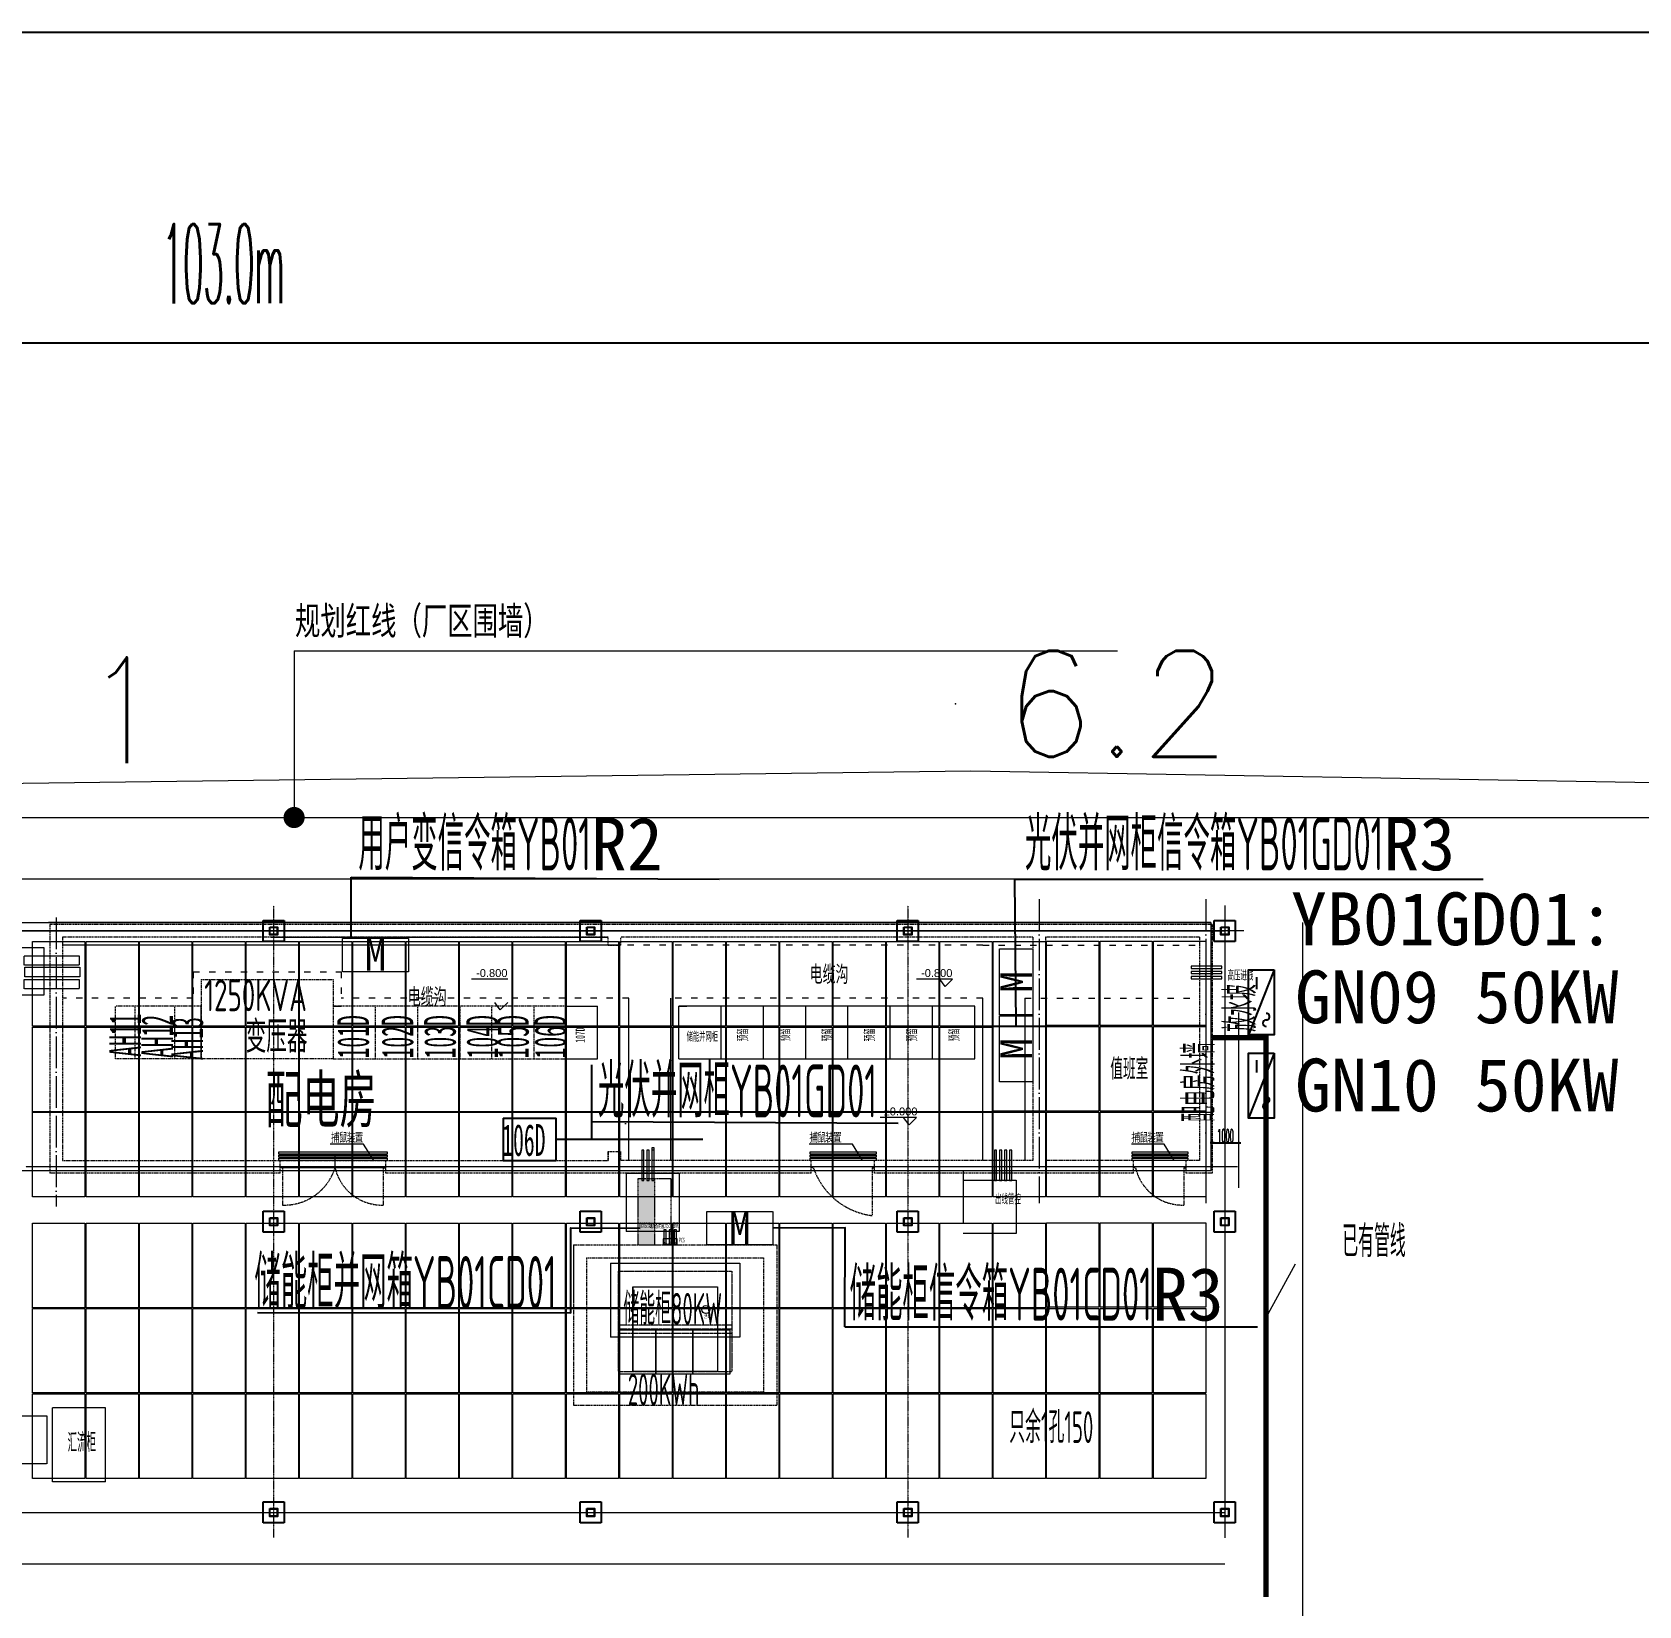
# Model space of a CAD drawing. Header units: millimetres. Extents: x 2511 to 152931, y 805 to 220503.
# Drawn here: x 61454 to 91862, y 190731 to 220503 of the extents above; entities that cross this region are included whole.
import ezdxf
from ezdxf.enums import TextEntityAlignment as Align

# ---------------------------------------------------------------- set-up
doc = ezdxf.new("R2010")
doc.units = ezdxf.units.MM
for name, pattern in [('ACAD_ISO03W100', [30, 12, -18]), ('ACAD_ISO04W100', [30, 24, -3, 0, -3]), ('CENTERX2', [4, 2.5, -0.5, 0.5, -0.5]), ('HIDDEN2', [0.1875, 0.125, -0.0625]), ('X5', [3, 2, -1])]:
    doc.linetypes.add(name, pattern=pattern)
for name, color, linetype in [('A-DOOR', 51, 'Continuous'), ('E_EQPT', 200, 'Continuous'), ('GCD', 1, 'Continuous'), ('KG', 1, 'Continuous'), ('KZ', 2, 'Continuous'), ('LABEL', 7, 'Continuous'), ('PUB_DIM', 3, 'Continuous'), ('PUB_TEXT', 7, 'Continuous'), ('TK', 7, 'Continuous'), ('WALL', 2, 'Continuous'), ('出地面段', 1, 'Continuous'), ('拟建建筑', 1, 'X5'), ('汇流箱逆变器', 7, 'Continuous'), ('组件250', 5, 'Continuous'), ('规划红线', 5, 'Continuous')]:
    doc.layers.add(name, color=color, linetype=linetype)
doc.layers.add('边界线', color=7, linetype='Continuous', lineweight=9)
doc.styles.add('_HZTXT', font='txt.shx', dxfattribs={"width": 0.8, "bigfont": 'hztxt.shx'})
doc.styles.add('Annotative', font='arial.ttf')
doc.styles.add('DIM_FONT', font='SIMPLEX.shx', dxfattribs={"width": 0.3, "bigfont": 'GBCBIG.shx'})
doc.styles.add('HZ', font='romanS.shx', dxfattribs={"width": 0.8, "bigfont": 'hztxt.shx'})
doc.styles.get("Standard").update_dxf_attribs({"font": 'arial.ttf'})
doc.styles.add('系统图文字', font='tssdeng.shx', dxfattribs={"width": 0.5, "bigfont": 'hztxt.shx'})
doc.dimstyles.new('DIMN500', dxfattribs={"dimscale": 5, "dimtxt": 300, "dimasz": 1, "dimexe": 250, "dimexo": 300, "dimgap": 150, "dimtad": 1, "dimdec": 0, "dimdsep": 46, "dimtxsty": 'DIM_FONT', "dimblk": '_dimx', "dimcen": 2.5, "dimclrt": 7, "dimadec": 0, "dimazin": 0, "dimtfac": 1, "dimtdec": 0, "dimtix": 1, "dimtmove": 2, "dimatfit": 3, "dimldrblk": '_dimx', "dimfxl": 0, "dimarcsym": 0})
doc.dimstyles.new('ISO-25', dxfattribs={"dimtxt": 2.5, "dimasz": 2.5, "dimexe": 1.25, "dimexo": 0.625, "dimtad": 1, "dimtxsty": 'Standard', "dimcen": 2.5, "dimadec": 0, "dimazin": 0, "dimtfac": 1, "dimtmove": 0, "dimatfit": 3, "dimfxl": 0, "dimarcsym": 0})

# ---------------------------------------------------------------- blocks, each defined once
blk = doc.blocks.new('_dimx')
blk.add_line((-150, 0), (150, 0))
at = {"const_width": 50}
blk.add_lwpolyline([(-70, -70), (70, 70)], dxfattribs=at)
blk = doc.blocks.new('*D13')
at = {"layer": 'Defpoints', "color": 0, "transparency": 16777216}
for p in [(116594, 214628), (13571, 209640), (116594, 209650)]:
    blk.add_point(p, dxfattribs=at)
at = {"layer": 'PUB_DIM', "color": 0, "lineweight": -2, "transparency": 16777216}
for p, q in [((13571, 211140), (13570, 215868)), ((116594, 211150), (116593, 215878)), ((13576, 214618), (116589, 214628))]:
    blk.add_line(p, q, dxfattribs=at)
at = {"layer": 'PUB_DIM', "color": 0, "lineweight": -2, "transparency": 16777216, "xscale": 5, "yscale": 5, "zscale": 5}
for p, rotation in [((13571, 214618), 180.0055614551142), ((116594, 214628), 0.005561455114237421)]:
    blk.add_blockref('_dimx', p, dxfattribs=dict(at, rotation=rotation))
at = {"layer": 'PUB_DIM', "color": 7, "lineweight": 0, "transparency": 16777216, "insert": (65082, 216123), "char_height": 1500, "attachment_point": 5, "rotation": 0.0056, "style": 'DIM_FONT'}
blk.add_mtext('103.0m', dxfattribs=at)
blk = doc.blocks.new('1232a111')
at = {"layer": 'KZ'}
h = blk.add_hatch(color=5, dxfattribs=at)
h.dxf.hatch_style = 1
h.paths.add_polyline_path([(0, 0), (0, -150), (150, -150), (150, 0)])
h.paths.add_polyline_path([(6, -6), (144, -6), (144, -144), (6, -144)], flags=16)
for points in [[(0, 0), (150, 0), (150, -150), (0, -150)], [(6, -6), (144, -6), (144, -144), (6, -144)]]:
    blk.add_lwpolyline(points, close=True, dxfattribs=at)
blk = doc.blocks.new('A$C189225BF')
at = {"layer": 'A-DOOR', "linetype": 'ByBlock'}
for p, q in [((0, 400), (400, 400)), ((0, 0), (0, 400)), ((400, 400), (400, 0)), ((400, 0), (0, 0))]:
    blk.add_line(p, q, dxfattribs=at)
at = {"layer": 'KZ'}
blk.add_blockref('1232a111', (125, 275), dxfattribs=at)
blk = doc.blocks.new('*D15')
at = {"color": 0, "lineweight": -2, "transparency": 16777216}
for p, q in [((83789, 199484), (83789, 199494)), ((83790, 199489), (84291, 199489)), ((84291, 199484), (84291, 199494))]:
    blk.add_line(p, q, dxfattribs=at)
at = {"layer": 'Defpoints', "color": 0, "transparency": 16777216}
for p in [(84291, 199489), (83789, 199413), (84291, 199418)]:
    blk.add_point(p, dxfattribs=at)
at = {"color": 0, "lineweight": -2, "transparency": 16777216, "xscale": 0.25, "yscale": 0.25, "zscale": 0.25, "rotation": 180}
blk.add_blockref('_dimx', (83789, 199489), dxfattribs=at)
at = {"color": 0, "lineweight": -2, "transparency": 16777216, "xscale": 0.25, "yscale": 0.25, "zscale": 0.25}
blk.add_blockref('_dimx', (84291, 199489), dxfattribs=at)
at = {"color": 7, "lineweight": 0, "transparency": 16777216, "insert": (84040, 199624), "char_height": 250, "attachment_point": 5, "style": 'DIM_FONT'}
blk.add_mtext('1000', dxfattribs=at)
blk = doc.blocks.new('动力箱')
h = blk.add_hatch(color=1)
h.dxf.hatch_style = 1
h.paths.add_polyline_path([(67913, 199582), (67913, 199129), (69694, 199129), (69694, 199582)])
at = {"layer": 'A-DOOR', "color": 1, "linetype": 'CENTERX2', "lineweight": 15}
blk.add_line((67913, 199582), (69694, 199582), dxfattribs=at)
blk.add_lwpolyline([(67913, 199129), (69694, 199129), (69694, 200036), (67913, 200036)], close=True, dxfattribs=at)
blk = doc.blocks.new('huiliuxiang')
at = {"layer": 'E_EQPT'}
for p, q in [((3233230, -6063851), (3234480, -6064347)), ((3233366, -6064190), (3233601, -6064190))]:
    blk.add_line(p, q, dxfattribs=at)
blk.add_lwpolyline([(3233230, -6063851), (3234480, -6063851), (3234480, -6064347), (3233230, -6064347)], close=True, dxfattribs=at)
for centre, radius, start, end in [((3234128, -6064003), 63.2, 359.2131, 180.7869), ((3234255, -6064003), 63.6, 180.7812, 359.2188)]:
    blk.add_arc(centre, radius, start, end, dxfattribs=at)

msp = doc.modelspace()

# ---------------------------------------------------------------- linework, layer by layer
at = {"color": 8, "lineweight": 0}
for q in [(81993.19, 208796.75), (66411.8, 205645.01)]:
    msp.add_line((66411.5, 208797.09), q, dxfattribs=at)
at = {"color": 8, "lineweight": 0, "transparency": 33554470}
for p, q in [((72744.27, 199158.71), (72744.27, 202228.71)), ((79444.27, 199158.71), (79444.27, 202228.71)), ((80244.27, 202228.71), (80244.27, 199158.71)), ((71554.27, 202078.71), (72154.27, 202078.71)), ((76980.81, 199466.15), (76161.37, 199466.15)), ((77165.96, 199168.96), (76980.81, 199466.15)), ((82877.14, 199466.15), (82257.7, 199466.15)), ((83062.3, 199168.96), (82877.14, 199466.15)), ((61840.27, 193079.05), (61840.27, 194479.05)), ((62840.27, 194479.05), (61840.27, 194479.05)), ((61840.27, 193079.05), (61840.27, 194479.05)), ((62840.27, 193079.05), (62840.27, 194479.05)), ((62840.27, 193079.05), (61840.27, 193079.05))]:
    msp.add_line(p, q, dxfattribs=at)
at = {"color": 8, "lineweight": 0, "transparency": 33554610}
for p, q in [((73544.27, 199158.71), (73544.27, 202228.71)), ((67727.84, 199466.15), (67091.4, 199466.15)), ((67913, 199168.96), (67727.84, 199466.15))]:
    msp.add_line(p, q, dxfattribs=at)
for p, q in [((70368.92, 199958.71), (71368.92, 199958.71)), ((70368.92, 199958.71), (70368.92, 199158.71)), ((71368.92, 199158.71), (71368.92, 199958.71)), ((70368.92, 199158.71), (71368.92, 199158.71))]:
    msp.add_line(p, q)
at = {"color": 3}
for p, q in [((72045.63, 199893.62), (77841.88, 199861.8)), ((72008.76, 199558.71), (74150.31, 199558.71)), ((71649.18, 196267.87), (65718.52, 196272.32)), ((76833.14, 196009.44), (84642.64, 196009.44))]:
    msp.add_line(p, q, dxfattribs=at)
at = {"lineweight": 0, "const_width": 200}
msp.add_lwpolyline([(66311.8, 205645.01, 1), (66511.8, 205645.01, 1)], format="xyb", close=True, dxfattribs=at)
at = {"color": 3}
for points in [[(71649.18, 196267.87), (71649.18, 197883.44), (72961.08, 197876.32)], [(76833.14, 196009.44), (76839.11, 197882.97), (75471.83, 197876.32)]]:
    msp.add_lwpolyline(points, dxfattribs=at)
at = {"layer": 'A-DOOR', "color": 5, "linetype": 'ByBlock', "lineweight": 0}
for p, q in [((84025.13, 204478.71), (14025.13, 204478.71)), ((84025.13, 191518.71), (14025.13, 191518.71))]:
    msp.add_line(p, q, dxfattribs=at)
at = {"layer": 'A-DOOR', "color": 8, "linetype": 'CENTERX2', "lineweight": 0, "ltscale": 0.3, "transparency": 33554470}
msp.add_line((66025.13, 203975.88), (66025.13, 192021.54), dxfattribs=at)
at = {"layer": 'A-DOOR', "color": 8, "linetype": 'CENTERX2', "lineweight": 0, "ltscale": 0.3, "transparency": 33554610}
msp.add_line((78025.13, 203975.88), (78025.13, 192021.54), dxfattribs=at)
at = {"layer": 'A-DOOR', "color": 8, "linetype": 'ByBlock', "lineweight": 0, "transparency": 33554470}
for p, q in [((84025.13, 203978.71), (84025.13, 192018.71)), ((72594.27, 203228.71), (62029.27, 203228.71)), ((72673.42, 199857.81), (72693.42, 199857.81)), ((68145.58, 199018.71), (66145.58, 199018.71)), ((80075.05, 198961.59), (79075.05, 198961.59)), ((79075.05, 198961.59), (79075.05, 197955.99)), ((73509.89, 197563.11), (73747.69, 197563.11)), ((73509.89, 197563.11), (73553.31, 197563.11)), ((84805.8, 196188.79), (85366.55, 197198.98))]:
    msp.add_line(p, q, dxfattribs=at)
at = {"layer": 'A-DOOR', "color": 8, "linetype": 'ByBlock', "lineweight": 0}
for p, q in [((14025.13, 203498.71), (84025.13, 203498.71)), ((85494.08, 203661.59), (85494.08, 108161.59)), ((14025.13, 192498.71), (84025.13, 192498.71))]:
    msp.add_line(p, q, dxfattribs=at)
at = {"layer": 'A-DOOR', "color": 8, "linetype": 'CENTERX2', "lineweight": 0, "transparency": 33554470}
for p, q in [((84291.19, 198640.53), (84291.19, 201957.31)), ((84264.57, 199038.71), (61336.78, 199038.71))]:
    msp.add_line(p, q, dxfattribs=at)
at = {"layer": 'A-DOOR', "color": 8, "linetype": 'ByBlock', "lineweight": 0, "transparency": 33554610}
for p, q in [((72697.71, 198918.71), (72697.71, 197813.11)), ((71697.71, 197563.11), (71697.71, 196463.11)), ((71697.71, 197563.11), (71697.71, 197438.11)), ((72397.71, 197213.11), (74847.71, 197213.11)), ((72397.71, 197213.11), (72397.71, 195813.11)), ((74847.71, 197213.11), (74847.71, 195813.11)), ((72822.71, 196763.11), (72822.71, 195168.11)), ((72822.71, 195163.11), (72822.71, 196763.11)), ((72822.71, 196763.11), (74422.71, 196763.11)), ((74422.71, 196763.11), (74422.71, 195168.11)), ((74847.71, 195813.11), (72397.71, 195813.11)), ((72822.71, 195168.11), (74422.71, 195168.11))]:
    msp.add_line(p, q, dxfattribs=at)
at = {"layer": 'A-DOOR', "color": 8, "linetype": 'HIDDEN2', "lineweight": 0, "ltscale": 0.2, "transparency": 33554610}
for p, q in [((72547.71, 197063.11), (74697.71, 197063.11)), ((72547.71, 197063.11), (72547.71, 195963.11)), ((74697.71, 197063.11), (74697.71, 195963.11)), ((74697.71, 196043.11), (72547.71, 196043.11)), ((74697.71, 195963.11), (72547.71, 195963.11)), ((72547.71, 195963.11), (72547.71, 195163.11)), ((74697.71, 195883.11), (72547.71, 195883.11)), ((74697.71, 195963.11), (74697.71, 195163.11)), ((72547.71, 195163.11), (73147.71, 195163.11)), ((73147.71, 195163.11), (74697.71, 195163.11))]:
    msp.add_line(p, q, dxfattribs=at)
at = {"layer": 'A-DOOR', "color": 0, "linetype": 'CENTERX2'}
msp.add_lwpolyline([(2511.4, 220503.5), (152931.12, 220503.5), (152931.12, 805.39), (2511.4, 805.39)], close=True, dxfattribs=at)
at = {"layer": 'A-DOOR', "color": 8, "linetype": 'ByBlock', "lineweight": 0, "transparency": 33554470}
for points in [[(60763.43, 203661.59), (83763.43, 203661.59), (83763.43, 198961.59), (60763.43, 198961.59)], [(73399.38, 197576.06), (73663.31, 197576.06), (73663.31, 197674.66), (73399.38, 197674.66)]]:
    msp.add_lwpolyline(points, close=True, dxfattribs=at)
at = {"layer": 'A-DOOR', "color": 8, "linetype": 'CENTERX2', "lineweight": 0, "transparency": 33554470}
for points in [[(59896.02, 203189.09), (61676.73, 203189.09), (61676.73, 202282.56), (59896.02, 202282.56)], [(61304.57, 203029.91), (62341.31, 203029.91), (62341.31, 202850.31), (61304.57, 202850.31)], [(61304.57, 202581.71), (62341.31, 202581.71), (62341.31, 202402.11), (61304.57, 202402.11)], [(61317.69, 202812.39), (62354.44, 202812.39), (62354.44, 202632.8), (61317.69, 202632.8)], [(59952.02, 194323.87), (61732.74, 194323.87), (61732.74, 193417.33), (59952.02, 193417.33)]]:
    msp.add_lwpolyline(points, close=True, dxfattribs=at)
at = {"layer": 'A-DOOR', "color": 1, "linetype": 'CENTERX2', "lineweight": 15}
for points in [[(67328.14, 203363.28), (68574.64, 203363.28), (68574.64, 202728.71), (67328.14, 202728.71)], [(79759.7, 201911.93), (79759.7, 203158.43), (80394.27, 203158.43), (80394.27, 201911.93)], [(79759.7, 200645.46), (79759.7, 201891.96), (80394.27, 201891.96), (80394.27, 200645.46)], [(74225.34, 198193.61), (75471.83, 198193.61), (75471.83, 197559.03), (74225.34, 197559.03)], [(72559.8, 195949.79), (73260.19, 195949.79), (73260.19, 195113.02), (72559.8, 195113.02)], [(73260.19, 195949.79), (73960.58, 195949.79), (73960.58, 195113.02), (73260.19, 195113.02)], [(73960.58, 195949.79), (74660.97, 195949.79), (74660.97, 195113.02), (73960.58, 195113.02)]]:
    msp.add_lwpolyline(points, close=True, dxfattribs=at)
at = {"layer": 'A-DOOR', "color": 8, "linetype": 'ByBlock', "lineweight": 0, "transparency": 33554470, "const_width": 100}
msp.add_lwpolyline([(83783.41, 201477.8), (84805.8, 201477.8), (84805.8, 190899.78)], dxfattribs=at)
at = {"layer": 'A-DOOR', "color": 8, "linetype": 'ByBlock', "lineweight": 0, "transparency": 33554610}
msp.add_lwpolyline([(72697.71, 198918.71), (73697.71, 198918.71), (73697.71, 197813.11), (72697.71, 197813.11)], dxfattribs=at)
at = {"layer": 'A-DOOR', "color": 8, "linetype": 'ByBlock', "lineweight": 0, "transparency": 33554470}
msp.add_lwpolyline([(79075.05, 198781.58), (80075.05, 198781.58), (80075.05, 197775.98), (79075.05, 197775.98)], dxfattribs=at)
msp.add_circle((74205.54, 196336.08), 76.88, dxfattribs=at)
at = {"layer": 'GCD', "color": 8, "linetype": 'Continuous', "lineweight": 0}
msp.add_point((78932.27, 207796.07, 6200), dxfattribs=at)
at = {"layer": 'KG', "color": 8, "linetype": 'ByBlock', "lineweight": 0, "transparency": 33554610}
for q in [(64654.27, 202078.71), (64654.27, 202078.71), (64654.27, 201978.71)]:
    msp.add_line((64654.27, 201078.71), q, dxfattribs=at)
at = {"layer": 'LABEL', "color": 8, "linetype": 'Continuous', "lineweight": 0}
for p, q in [((79222.08, 206521.88), (20633.08, 205754.88)), ((102487.69, 206125.16), (79222.08, 206521.88))]:
    msp.add_line(p, q, dxfattribs=at)
at = {"layer": 'TK', "color": 8, "linetype": 'ACAD_ISO04W100', "lineweight": 0, "ltscale": 25, "transparency": 33554470}
for p, q in [((80514.27, 204102.69), (80514.27, 198347.34)), ((83669.27, 204102.69), (83669.27, 198347.34)), ((61909.27, 203754.71), (61909.27, 198283.32))]:
    msp.add_line(p, q, dxfattribs=at)
at = {"layer": 'TK', "color": 8, "lineweight": 0, "ltscale": 10, "transparency": 33554470}
for p, q in [((84384.62, 203498.71), (61197.52, 203498.71)), ((83763.43, 203661.59), (61763.43, 203661.59)), ((65977.7, 203378.71), (72354.27, 203378.71)), ((67182.65, 199258.71), (67182.65, 199018.71))]:
    msp.add_line(p, q, dxfattribs=at)
at = {"layer": 'TK', "color": 8, "linetype": 'ACAD_ISO03W100', "lineweight": 0, "ltscale": 10, "transparency": 33554470}
for p, q in [((79444.27, 203228.71), (72594.27, 203228.71)), ((79444.27, 203228.71), (83549.27, 203228.71)), ((64504.27, 202728.71), (67304.27, 202728.71)), ((64504.27, 202728.71), (64504.27, 202228.71)), ((67304.27, 202728.71), (67304.27, 202228.71)), ((64504.27, 202228.71), (62029.27, 202228.71)), ((72744.27, 202228.71), (67304.27, 202228.71)), ((79444.27, 202228.71), (73544.27, 202228.71)), ((80244.27, 202228.71), (83549.27, 202228.71))]:
    msp.add_line(p, q, dxfattribs=at)
at = {"layer": 'TK', "color": 8, "lineweight": 0, "ltscale": 10, "transparency": 33554470}
for points in [[(83967.51, 202830.18), (83391.06, 202830.18), (83391.06, 202786.76), (83967.51, 202786.76)], [(83967.51, 202734.65), (83391.06, 202734.65), (83391.06, 202691.23), (83967.51, 202691.23)], [(83967.51, 202639.13), (83391.06, 202639.13), (83391.06, 202595.7), (83967.51, 202595.7)], [(73033.4, 198778.4), (73033.4, 199354.85), (72989.98, 199354.85), (72989.98, 198778.4)], [(73131.83, 198778.4), (73131.83, 199354.85), (73088.41, 199354.85), (73088.41, 198778.4)], [(73226.18, 198816.48), (73226.18, 199392.93), (73182.76, 199392.93), (73182.76, 198816.48)], [(73227.36, 198778.4), (73227.36, 199354.85), (73183.94, 199354.85), (73183.94, 198778.4)], [(79708.26, 198778.4), (79708.26, 199354.85), (79664.84, 199354.85), (79664.84, 198778.4)], [(79806.68, 198778.4), (79806.68, 199354.85), (79763.26, 199354.85), (79763.26, 198778.4)], [(79902.21, 198778.4), (79902.21, 199354.85), (79858.79, 199354.85), (79858.79, 198778.4)], [(79997.74, 198778.4), (79997.74, 199354.85), (79954.32, 199354.85), (79954.32, 198778.4)]]:
    msp.add_lwpolyline(points, close=True, dxfattribs=at)
for points in [[(73453.31, 197584.59), (73453.31, 197844.07), (73409.89, 197844.07), (73409.89, 197584.82)], [(73551.74, 197576.06), (73551.74, 197844.07), (73508.31, 197844.07), (73508.31, 197576.06)], [(73647.69, 197585.05), (73647.69, 197844.07), (73604.26, 197844.07), (73604.26, 197584.82)]]:
    msp.add_lwpolyline(points, dxfattribs=at)
for centre in [(73431.6, 197584.82), (73530.03, 197584.82), (73625.98, 197584.82)]:
    msp.add_circle(centre, 21.71, dxfattribs=at)
at = {"layer": 'WALL', "color": 8, "lineweight": 0, "transparency": 33554470}
for p, q in [((66190.58, 199018.71), (66145.58, 199018.71)), ((68100.58, 199018.71), (68145.58, 199018.71)), ((76226.55, 199018.71), (76198.55, 199018.71)), ((77353.55, 199018.71), (77398.55, 199018.71)), ((82322.89, 199018.71), (82294.89, 199018.71)), ((83249.89, 199018.71), (83294.89, 199018.71))]:
    msp.add_line(p, q, dxfattribs=at)
at = {"layer": '出地面段', "color": 8, "linetype": 'ByBlock', "lineweight": 0, "ltscale": 10, "transparency": 33554470}
for p, q in [((67154.27, 202078.71), (67304.27, 202078.71)), ((72154.27, 201078.71), (72154.27, 202078.71)), ((73694.27, 202078.71), (73844.27, 202078.71)), ((71554.27, 201078.71), (72154.27, 201078.71))]:
    msp.add_line(p, q, dxfattribs=at)
at = {"layer": '出地面段', "color": 8, "linetype": 'ByBlock', "lineweight": 0, "transparency": 33554610}
for p, q in [((74494.27, 202078.71), (73694.27, 202078.71)), ((73694.27, 201078.71), (73694.27, 202078.71)), ((74494.27, 201078.71), (74494.27, 202078.71)), ((75294.27, 202078.71), (74494.27, 202078.71)), ((75294.27, 201078.71), (75294.27, 202078.71)), ((76094.27, 202078.71), (75294.27, 202078.71)), ((76094.27, 201078.71), (76094.27, 202078.71)), ((76894.27, 202078.71), (76094.27, 202078.71)), ((76894.27, 201078.71), (76894.27, 202078.71)), ((76894.27, 201078.71), (76894.27, 202078.71)), ((77694.27, 202078.71), (76894.27, 202078.71)), ((77694.27, 201078.71), (77694.27, 202078.71)), ((77694.27, 201078.71), (77694.27, 202078.71)), ((77694.27, 201078.71), (77694.27, 202078.71)), ((78494.27, 202078.71), (77694.27, 202078.71)), ((78494.27, 201078.71), (78494.27, 202078.71)), ((79294.27, 202078.71), (78494.27, 202078.71)), ((79294.27, 201078.71), (79294.27, 202078.71)), ((73694.27, 201078.71), (74494.27, 201078.71)), ((74494.27, 201078.71), (75294.27, 201078.71)), ((75294.27, 201078.71), (76094.27, 201078.71)), ((76094.27, 201078.71), (76894.27, 201078.71)), ((76894.27, 201078.71), (77694.27, 201078.71)), ((77694.27, 201078.71), (78494.27, 201078.71)), ((78494.27, 201078.71), (79294.27, 201078.71))]:
    msp.add_line(p, q, dxfattribs=at)
at = {"layer": '拟建建筑', "color": 7, "lineweight": 0, "ltscale": 10, "transparency": 33554684}
for p, q in [((83789.27, 203618.71), (61789.27, 203618.71)), ((61789.27, 203618.71), (61789.27, 198918.71)), ((83789.27, 203618.71), (83789.27, 198918.71)), ((72354.27, 203378.71), (62029.27, 203378.71)), ((62029.27, 203378.71), (62029.27, 199158.71)), ((72354.27, 203228.71), (72354.27, 203378.71)), ((72354.27, 203228.71), (72594.27, 203228.71)), ((72594.27, 203228.71), (72594.27, 203378.71)), ((80394.27, 203378.71), (72594.27, 203378.71)), ((80394.27, 203378.71), (80394.27, 199158.71)), ((80634.27, 203378.71), (80634.27, 199158.71)), ((83549.27, 203378.71), (80634.27, 203378.71)), ((83549.27, 203378.71), (83549.27, 199158.71)), ((64654.27, 202578.71), (67154.27, 202578.71)), ((64654.27, 202578.71), (64654.27, 201078.71)), ((67154.27, 202578.71), (67154.27, 201078.71)), ((63029.27, 201078.71), (63029.27, 202078.71)), ((64654.27, 202078.71), (63029.27, 202078.71)), ((63404.27, 201078.71), (63404.27, 202078.71)), ((64154.27, 201078.71), (64154.27, 202078.71)), ((67954.27, 202078.71), (67154.27, 202078.71)), ((67954.27, 201078.71), (67954.27, 202078.71)), ((68754.27, 202078.71), (67954.27, 202078.71)), ((68754.27, 201078.71), (68754.27, 202078.71)), ((69554.27, 202078.71), (68754.27, 202078.71)), ((69554.27, 201078.71), (69554.27, 202078.71)), ((70154.27, 202078.71), (69554.27, 202078.71)), ((70154.27, 201078.71), (70154.27, 202078.71)), ((71554.27, 202078.71), (70154.27, 202078.71)), ((70954.27, 201078.71), (70954.27, 202078.71)), ((70954.27, 201078.71), (70954.27, 202078.71)), ((71554.27, 201078.71), (71554.27, 202078.71)), ((67154.27, 201078.71), (63029.27, 201078.71)), ((67154.27, 201078.71), (67954.27, 201078.71)), ((67954.27, 201078.71), (68754.27, 201078.71)), ((68754.27, 201078.71), (69554.27, 201078.71)), ((69554.27, 201078.71), (70154.27, 201078.71)), ((70154.27, 201078.71), (70954.27, 201078.71)), ((70954.27, 201078.71), (71554.27, 201078.71)), ((72354.27, 199328.24), (72354.27, 199158.71)), ((72354.27, 199158.71), (72354.27, 199328.24)), ((72354.27, 199328.24), (72594.27, 199328.24)), ((72594.27, 199158.71), (72594.27, 199328.24)), ((66145.58, 198918.71), (61789.27, 198918.71)), ((62029.27, 199158.71), (72354.27, 199158.71)), ((66145.58, 198918.71), (66145.58, 199158.71)), ((66190.58, 199018.71), (66190.58, 198313.71)), ((68100.58, 199018.71), (68100.58, 198313.71)), ((68145.58, 198918.71), (68145.58, 199158.71)), ((76198.55, 198918.71), (68145.58, 198918.71)), ((80394.27, 199158.71), (72594.27, 199158.71)), ((76198.55, 198918.71), (76198.55, 199158.71)), ((77353.55, 199018.71), (77353.55, 198113.71)), ((77398.55, 198918.71), (77398.55, 199158.71)), ((82294.89, 198918.71), (77398.55, 198918.71)), ((83549.27, 199158.71), (80634.27, 199158.71)), ((82294.89, 198918.71), (82294.89, 199158.71)), ((83249.89, 199018.71), (83249.89, 198313.71)), ((83294.89, 198918.71), (83294.89, 199158.71)), ((83789.27, 198918.71), (83294.89, 198918.71)), ((71697.71, 197563.11), (71697.71, 194528.11)), ((71697.71, 197563.11), (75547.71, 197563.11)), ((75547.71, 197563.11), (75547.71, 194528.11)), ((71947.71, 197313.11), (71947.71, 194778.11)), ((71947.71, 197313.11), (75297.71, 197313.11)), ((75297.71, 197313.11), (75297.71, 194778.11)), ((71947.71, 194778.11), (75297.71, 194778.11)), ((71697.71, 194528.11), (75547.71, 194528.11))]:
    msp.add_line(p, q, dxfattribs=at)
at = {"layer": '拟建建筑', "color": 8, "lineweight": 0, "ltscale": 10, "transparency": 33554470}
for p, q in [((83763.43, 203661.59), (83763.43, 198961.59)), ((83789.27, 203618.71), (83789.27, 198918.71))]:
    msp.add_line(p, q, dxfattribs=at)
at = {"layer": '拟建建筑', "color": 7, "lineweight": 0, "ltscale": 10, "transparency": 33554684}
for centre, radius, start, end in [((66227.5, 199318.28), 1005.25, 267.894909, 342.662086), ((68073.21, 199222.58), 909.28, 192.956429, 271.72474), ((77517.78, 199453.3), 1349.62, 198.784437, 263.010412), ((83222.52, 199222.58), 909.28, 192.956429, 271.72474)]:
    msp.add_arc(centre, radius, start, end, dxfattribs=at)
at = {"layer": '组件250', "color": 4, "lineweight": 0, "transparency": 33554470}
for points in [[(61464.07, 203298.75), (62454.07, 203298.75), (62454.07, 201698.75), (61464.07, 201698.75)], [(62474.07, 203298.75), (63464.07, 203298.75), (63464.07, 201698.75), (62474.07, 201698.75)], [(63484.07, 203298.75), (64474.07, 203298.75), (64474.07, 201698.75), (63484.07, 201698.75)], [(64494.07, 203298.75), (65484.07, 203298.75), (65484.07, 201698.75), (64494.07, 201698.75)], [(65504.07, 203298.75), (66494.07, 203298.75), (66494.07, 201698.75), (65504.07, 201698.75)], [(66514.07, 203298.75), (67504.07, 203298.75), (67504.07, 201698.75), (66514.07, 201698.75)], [(67524.07, 203298.76), (68514.07, 203298.76), (68514.07, 201698.76), (67524.07, 201698.76)], [(68534.07, 203298.76), (69524.07, 203298.76), (69524.07, 201698.76), (68534.07, 201698.76)], [(69544.07, 203298.76), (70534.07, 203298.76), (70534.07, 201698.76), (69544.07, 201698.76)], [(70554.07, 203298.76), (71544.07, 203298.76), (71544.07, 201698.76), (70554.07, 201698.76)], [(71564.07, 203298.76), (72554.07, 203298.76), (72554.07, 201698.76), (71564.07, 201698.76)], [(72574.07, 203298.76), (73564.07, 203298.76), (73564.07, 201698.76), (72574.07, 201698.76)], [(73584.07, 203298.76), (74574.07, 203298.76), (74574.07, 201698.76), (73584.07, 201698.76)], [(74594.07, 203298.76), (75584.07, 203298.76), (75584.07, 201698.76), (74594.07, 201698.76)], [(75604.07, 203298.76), (76594.07, 203298.76), (76594.07, 201698.76), (75604.07, 201698.76)], [(76614.07, 203298.76), (77604.07, 203298.76), (77604.07, 201698.76), (76614.07, 201698.76)], [(77624.07, 203298.76), (78614.07, 203298.76), (78614.07, 201698.76), (77624.07, 201698.76)], [(78634.07, 203298.77), (79624.07, 203298.77), (79624.07, 201698.77), (78634.07, 201698.77)], [(79644.07, 203298.77), (80634.07, 203298.77), (80634.07, 201698.77), (79644.07, 201698.77)], [(80654.07, 203308.77), (81644.07, 203308.77), (81644.07, 201708.77), (80654.07, 201708.77)], [(81664.07, 203308.77), (82654.07, 203308.77), (82654.07, 201708.77), (81664.07, 201708.77)], [(82674.07, 203308.77), (83664.07, 203308.77), (83664.07, 201708.77), (82674.07, 201708.77)], [(61464.07, 201678.75), (62454.07, 201678.75), (62454.07, 200078.75), (61464.07, 200078.75)], [(62474.07, 201678.75), (63464.07, 201678.75), (63464.07, 200078.75), (62474.07, 200078.75)], [(63484.07, 201678.75), (64474.07, 201678.75), (64474.07, 200078.75), (63484.07, 200078.75)], [(64494.07, 201678.75), (65484.07, 201678.75), (65484.07, 200078.75), (64494.07, 200078.75)], [(65504.07, 201678.75), (66494.07, 201678.75), (66494.07, 200078.75), (65504.07, 200078.75)], [(66514.07, 201678.75), (67504.07, 201678.75), (67504.07, 200078.75), (66514.07, 200078.75)], [(67524.07, 201678.76), (68514.07, 201678.76), (68514.07, 200078.76), (67524.07, 200078.76)], [(68534.07, 201678.76), (69524.07, 201678.76), (69524.07, 200078.76), (68534.07, 200078.76)], [(69544.07, 201678.76), (70534.07, 201678.76), (70534.07, 200078.76), (69544.07, 200078.76)], [(70554.07, 201678.76), (71544.07, 201678.76), (71544.07, 200078.76), (70554.07, 200078.76)], [(71564.07, 201678.76), (72554.07, 201678.76), (72554.07, 200078.76), (71564.07, 200078.76)], [(72574.07, 201678.76), (73564.07, 201678.76), (73564.07, 200078.76), (72574.07, 200078.76)], [(73584.07, 201678.76), (74574.07, 201678.76), (74574.07, 200078.76), (73584.07, 200078.76)], [(74594.07, 201678.76), (75584.07, 201678.76), (75584.07, 200078.76), (74594.07, 200078.76)], [(75604.07, 201678.76), (76594.07, 201678.76), (76594.07, 200078.76), (75604.07, 200078.76)], [(76614.07, 201678.76), (77604.07, 201678.76), (77604.07, 200078.76), (76614.07, 200078.76)], [(77624.07, 201678.76), (78614.07, 201678.76), (78614.07, 200078.76), (77624.07, 200078.76)], [(78634.07, 201678.77), (79624.07, 201678.77), (79624.07, 200078.77), (78634.07, 200078.77)], [(79644.07, 201688.77), (80634.07, 201688.77), (80634.07, 200088.77), (79644.07, 200088.77)], [(80654.07, 201688.77), (81644.07, 201688.77), (81644.07, 200088.77), (80654.07, 200088.77)], [(81664.07, 201688.77), (82654.07, 201688.77), (82654.07, 200088.77), (81664.07, 200088.77)], [(82674.07, 201688.77), (83664.07, 201688.77), (83664.07, 200088.77), (82674.07, 200088.77)], [(61464.07, 200068.75), (62454.07, 200068.75), (62454.07, 198468.75), (61464.07, 198468.75)], [(62474.07, 200068.75), (63464.07, 200068.75), (63464.07, 198468.75), (62474.07, 198468.75)], [(63484.07, 200068.75), (64474.07, 200068.75), (64474.07, 198468.75), (63484.07, 198468.75)], [(64494.07, 200068.75), (65484.07, 200068.75), (65484.07, 198468.75), (64494.07, 198468.75)], [(65504.07, 200068.75), (66494.07, 200068.75), (66494.07, 198468.75), (65504.07, 198468.75)], [(66514.07, 200068.75), (67504.07, 200068.75), (67504.07, 198468.75), (66514.07, 198468.75)], [(67524.07, 200068.75), (68514.07, 200068.75), (68514.07, 198468.75), (67524.07, 198468.75)], [(68534.07, 200068.76), (69524.07, 200068.76), (69524.07, 198468.76), (68534.07, 198468.76)], [(69544.07, 200068.76), (70534.07, 200068.76), (70534.07, 198468.76), (69544.07, 198468.76)], [(70554.07, 200068.76), (71544.07, 200068.76), (71544.07, 198468.76), (70554.07, 198468.76)], [(71564.07, 200068.76), (72554.07, 200068.76), (72554.07, 198468.76), (71564.07, 198468.76)], [(72574.07, 200068.76), (73564.07, 200068.76), (73564.07, 198468.76), (72574.07, 198468.76)], [(73584.07, 200068.76), (74574.07, 200068.76), (74574.07, 198468.76), (73584.07, 198468.76)], [(74594.07, 200068.76), (75584.07, 200068.76), (75584.07, 198468.76), (74594.07, 198468.76)], [(75604.07, 200068.76), (76594.07, 200068.76), (76594.07, 198468.76), (75604.07, 198468.76)], [(76614.07, 200068.76), (77604.07, 200068.76), (77604.07, 198468.76), (76614.07, 198468.76)], [(77624.07, 200068.76), (78614.07, 200068.76), (78614.07, 198468.76), (77624.07, 198468.76)], [(78634.07, 200068.76), (79624.07, 200068.76), (79624.07, 198468.76), (78634.07, 198468.76)], [(79644.07, 200068.77), (80634.07, 200068.77), (80634.07, 198468.77), (79644.07, 198468.77)], [(80654.07, 200068.77), (81644.07, 200068.77), (81644.07, 198468.77), (80654.07, 198468.77)], [(81664.07, 200068.77), (82654.07, 200068.77), (82654.07, 198468.77), (81664.07, 198468.77)], [(82674.07, 200068.77), (83664.07, 200068.77), (83664.07, 198468.77), (82674.07, 198468.77)], [(61464.07, 197968.75), (62454.07, 197968.75), (62454.07, 196368.75), (61464.07, 196368.75)], [(62474.07, 197968.75), (63464.07, 197968.75), (63464.07, 196368.75), (62474.07, 196368.75)], [(63484.07, 197968.75), (64474.07, 197968.75), (64474.07, 196368.75), (63484.07, 196368.75)], [(64494.07, 197968.75), (65484.07, 197968.75), (65484.07, 196368.75), (64494.07, 196368.75)], [(65504.07, 197968.75), (66494.07, 197968.75), (66494.07, 196368.75), (65504.07, 196368.75)], [(66514.07, 197968.75), (67504.07, 197968.75), (67504.07, 196368.75), (66514.07, 196368.75)], [(67524.07, 197968.76), (68514.07, 197968.76), (68514.07, 196368.76), (67524.07, 196368.76)], [(68534.07, 197968.76), (69524.07, 197968.76), (69524.07, 196368.76), (68534.07, 196368.76)], [(69544.07, 197968.76), (70534.07, 197968.76), (70534.07, 196368.76), (69544.07, 196368.76)], [(70554.07, 197968.76), (71544.07, 197968.76), (71544.07, 196368.76), (70554.07, 196368.76)], [(71564.07, 197968.76), (72554.07, 197968.76), (72554.07, 196368.76), (71564.07, 196368.76)], [(72574.07, 197968.76), (73564.07, 197968.76), (73564.07, 196368.76), (72574.07, 196368.76)], [(73584.07, 197968.76), (74574.07, 197968.76), (74574.07, 196368.76), (73584.07, 196368.76)], [(74594.07, 197968.76), (75584.07, 197968.76), (75584.07, 196368.76), (74594.07, 196368.76)], [(75604.07, 197968.76), (76594.07, 197968.76), (76594.07, 196368.76), (75604.07, 196368.76)], [(76614.07, 197968.76), (77604.07, 197968.76), (77604.07, 196368.76), (76614.07, 196368.76)], [(77624.07, 197968.76), (78614.07, 197968.76), (78614.07, 196368.76), (77624.07, 196368.76)], [(78634.07, 197968.77), (79624.07, 197968.77), (79624.07, 196368.77), (78634.07, 196368.77)], [(79644.07, 197968.77), (80634.07, 197968.77), (80634.07, 196368.77), (79644.07, 196368.77)], [(80654.07, 197978.77), (81644.07, 197978.77), (81644.07, 196378.77), (80654.07, 196378.77)], [(81664.07, 197978.77), (82654.07, 197978.77), (82654.07, 196378.77), (81664.07, 196378.77)], [(82674.07, 197978.77), (83664.07, 197978.77), (83664.07, 196378.77), (82674.07, 196378.77)], [(61464.07, 196358.75), (62454.07, 196358.75), (62454.07, 194758.75), (61464.07, 194758.75)], [(62474.07, 196358.75), (63464.07, 196358.75), (63464.07, 194758.75), (62474.07, 194758.75)], [(63484.07, 196358.75), (64474.07, 196358.75), (64474.07, 194758.75), (63484.07, 194758.75)], [(64494.07, 196358.75), (65484.07, 196358.75), (65484.07, 194758.75), (64494.07, 194758.75)], [(65504.07, 196358.75), (66494.07, 196358.75), (66494.07, 194758.75), (65504.07, 194758.75)], [(66514.07, 196358.75), (67504.07, 196358.75), (67504.07, 194758.75), (66514.07, 194758.75)], [(67524.07, 196358.75), (68514.07, 196358.75), (68514.07, 194758.75), (67524.07, 194758.75)], [(68534.07, 196358.76), (69524.07, 196358.76), (69524.07, 194758.76), (68534.07, 194758.76)], [(69544.07, 196358.76), (70534.07, 196358.76), (70534.07, 194758.76), (69544.07, 194758.76)], [(70554.07, 196358.76), (71544.07, 196358.76), (71544.07, 194758.76), (70554.07, 194758.76)], [(71564.07, 196358.76), (72554.07, 196358.76), (72554.07, 194758.76), (71564.07, 194758.76)], [(72574.07, 196358.76), (73564.07, 196358.76), (73564.07, 194758.76), (72574.07, 194758.76)], [(73584.07, 196358.76), (74574.07, 196358.76), (74574.07, 194758.76), (73584.07, 194758.76)], [(74594.07, 196358.76), (75584.07, 196358.76), (75584.07, 194758.76), (74594.07, 194758.76)], [(75604.07, 196358.76), (76594.07, 196358.76), (76594.07, 194758.76), (75604.07, 194758.76)], [(76614.07, 196358.76), (77604.07, 196358.76), (77604.07, 194758.76), (76614.07, 194758.76)], [(77624.07, 196358.76), (78614.07, 196358.76), (78614.07, 194758.76), (77624.07, 194758.76)], [(78634.07, 196358.76), (79624.07, 196358.76), (79624.07, 194758.76), (78634.07, 194758.76)], [(79644.07, 196358.77), (80634.07, 196358.77), (80634.07, 194758.77), (79644.07, 194758.77)], [(80654.07, 196358.77), (81644.07, 196358.77), (81644.07, 194758.77), (80654.07, 194758.77)], [(81664.07, 196358.77), (82654.07, 196358.77), (82654.07, 194758.77), (81664.07, 194758.77)], [(82674.07, 196358.77), (83664.07, 196358.77), (83664.07, 194758.77), (82674.07, 194758.77)], [(61464.07, 194738.75), (62454.07, 194738.75), (62454.07, 193138.75), (61464.07, 193138.75)], [(62474.07, 194738.75), (63464.07, 194738.75), (63464.07, 193138.75), (62474.07, 193138.75)], [(63484.07, 194738.75), (64474.07, 194738.75), (64474.07, 193138.75), (63484.07, 193138.75)], [(64494.07, 194738.75), (65484.07, 194738.75), (65484.07, 193138.75), (64494.07, 193138.75)], [(65504.07, 194738.75), (66494.07, 194738.75), (66494.07, 193138.75), (65504.07, 193138.75)], [(66514.07, 194738.75), (67504.07, 194738.75), (67504.07, 193138.75), (66514.07, 193138.75)], [(67524.07, 194738.75), (68514.07, 194738.75), (68514.07, 193138.75), (67524.07, 193138.75)], [(68534.07, 194738.76), (69524.07, 194738.76), (69524.07, 193138.76), (68534.07, 193138.76)], [(69544.07, 194738.76), (70534.07, 194738.76), (70534.07, 193138.76), (69544.07, 193138.76)], [(70554.07, 194738.76), (71544.07, 194738.76), (71544.07, 193138.76), (70554.07, 193138.76)], [(71564.07, 194738.76), (72554.07, 194738.76), (72554.07, 193138.76), (71564.07, 193138.76)], [(72574.07, 194738.76), (73564.07, 194738.76), (73564.07, 193138.76), (72574.07, 193138.76)], [(73584.07, 194738.76), (74574.07, 194738.76), (74574.07, 193138.76), (73584.07, 193138.76)], [(74594.07, 194738.76), (75584.07, 194738.76), (75584.07, 193138.76), (74594.07, 193138.76)], [(75604.07, 194738.76), (76594.07, 194738.76), (76594.07, 193138.76), (75604.07, 193138.76)], [(76614.07, 194738.76), (77604.07, 194738.76), (77604.07, 193138.76), (76614.07, 193138.76)], [(77624.07, 194738.76), (78614.07, 194738.76), (78614.07, 193138.76), (77624.07, 193138.76)], [(78634.07, 194738.76), (79624.07, 194738.76), (79624.07, 193138.76), (78634.07, 193138.76)], [(79644.07, 194738.77), (80634.07, 194738.77), (80634.07, 193138.77), (79644.07, 193138.77)], [(80654.07, 194738.77), (81644.07, 194738.77), (81644.07, 193138.77), (80654.07, 193138.77)], [(81664.07, 194738.77), (82654.07, 194738.77), (82654.07, 193138.77), (81664.07, 193138.77)], [(82674.07, 194738.77), (83664.07, 194738.77), (83664.07, 193138.77), (82674.07, 193138.77)]]:
    msp.add_lwpolyline(points, close=True, dxfattribs=at)
at = {"layer": '规划红线', "lineweight": 0}
msp.add_line((13571.08, 205639.88), (116594.08, 205649.88), dxfattribs=at)
at = {"layer": '边界线', "color": 8, "lineweight": 0, "transparency": 33554470}
for p, q in [((70454.59, 202588.24), (69769.5, 202588.24)), ((78874.95, 202588.24), (78189.86, 202588.24)), ((78733.01, 202446.37), (78631.07, 202588.24)), ((78733.01, 202446.37), (78874.95, 202588.24)), ((70312.65, 202006.39), (70210.71, 202148.25)), ((70312.65, 202006.39), (70454.59, 202148.25)), ((78191.22, 199970.07), (77506.13, 199970.07)), ((78049.27, 199828.21), (77947.33, 199970.07)), ((78049.27, 199828.21), (78191.22, 199970.07))]:
    msp.add_line(p, q, dxfattribs=at)
for points in [[(68175.84, 199278.71), (66124.7, 199278.71), (66124.7, 199318.71), (68175.84, 199318.71)], [(68175.84, 199218.71), (66124.7, 199218.71), (66124.7, 199258.71), (68175.84, 199258.71)], [(68175.84, 199158.71), (66124.7, 199158.71), (66124.7, 199198.71), (68175.84, 199198.71)], [(77428.81, 199278.71), (76177.67, 199278.71), (76177.67, 199318.71), (77428.81, 199318.71)], [(77428.81, 199218.71), (76177.67, 199218.71), (76177.67, 199258.71), (77428.81, 199258.71)], [(77428.81, 199158.71), (76177.67, 199158.71), (76177.67, 199198.71), (77428.81, 199198.71)], [(83325.15, 199278.71), (82274.01, 199278.71), (82274.01, 199318.71), (83325.15, 199318.71)], [(83325.15, 199218.71), (82274.01, 199218.71), (82274.01, 199258.71), (83325.15, 199258.71)], [(83325.15, 199158.71), (82274.01, 199158.71), (82274.01, 199198.71), (83325.15, 199198.71)]]:
    msp.add_lwpolyline(points, close=True, dxfattribs=at)

# ---------------------------------------------------------------- block references
at = {"xscale": 0.7, "yscale": 0.7, "zscale": 0.7, "rotation": 270}
msp.add_blockref('动力箱', (-66474.64, 246347.14), dxfattribs=at)
at = {"layer": 'A-DOOR', "color": 8, "linetype": 'ByBlock', "lineweight": 0, "transparency": 33554470}
for p in [(65824.73, 203298.65), (71824.73, 203298.65), (77824.73, 203298.65), (83824.73, 203298.65), (65824.73, 197798.65), (71824.73, 197798.65), (77824.73, 197798.65), (83824.73, 197798.65), (65824.73, 192298.65), (71824.73, 192298.65), (77824.73, 192298.65), (83824.73, 192298.65)]:
    msp.add_blockref('A$C189225BF', p, dxfattribs=at)
at = {"layer": '汇流箱逆变器', "linetype": 'Continuous', "lineweight": 0, "xscale": 0.9834211684281601, "yscale": 0.9834211684281601, "zscale": 0.9834211684281601, "rotation": 270}
for p in [(6048280.05, 3382387.31), (6048280.05, 3380815.27)]:
    msp.add_blockref('huiliuxiang', p, dxfattribs=at)

# ---------------------------------------------------------------- texts
at = {"lineweight": 0, "style": '系统图文字', "width": 0.8}
msp.add_text('规划红线（厂区围墙）', height=600, dxfattribs=at).set_placement((66429.27, 209046.64))
at = {"color": 8, "linetype": 'ByBlock', "lineweight": 0, "transparency": 33554470, "style": '系统图文字', "width": 0.7}
for p in [(76017.6, 202497.03), (68413.41, 202068.54)]:
    msp.add_text(' 电缆沟', height=351.581, dxfattribs=at).set_placement(p)
at = {"color": 1, "lineweight": 15, "style": '系统图文字'}
for s, height, width, p in [('1250KVA', 600, 0.65, (64710.75, 201981.22)), ('变压器', 600, 0.65, (65495.5, 201196.84)), ('配电房', 1000, 0.7, (65872.65, 199778.24))]:
    msp.add_text(s, height=height, dxfattribs=dict(at, width=width)).set_placement(p)
at = {"color": 1, "lineweight": 15, "attachment_point": 1, "style": '系统图文字'}
for s, insert, char_height, width in [('用户变信令箱YB01{\\fSimHei|b0|i0|c134|p49;\\W1;R2 }', (67628.57, 205645.13), 1000, 6826.4799), ('{\\fSimHei|b0|i0|c134|p49;\\W1;YB01GD01:}', (85277.26, 204229.24), 1000, 7612.945), ('{\\fSimHei|b0|i0|c134|p49;\\W1;GN09 50KW  }', (85355.76, 202753.03), 1000, 9416.551), ('光伏并网柜YB01GD01', (72162.76, 200972.2), 1000, 5773.2445), ('{\\fSimHei|b0|i0|c134|p49;\\W1;GN10 50KW  }', (85355.76, 201084.08), 1000, 8030.9205), ('{\\fFangSong_GB2312|b0|i0|c134|p49;106D}', (70352.41, 199844.27), 600, 27565.3808), ('储能柜并网箱YB01CD01', (65660.64, 197349.37), 1000, 7813.2174), ('储能柜信令箱YB01CD01{\\fSimHei|b0|i0|c134|p49;\\W1;R3}', (76926.04, 197128.21), 1000, 7716.6053), ('储能柜80KW', (72644.55, 196650.58), 600, 2289.9751), ('200KWh', (72727.23, 195122.75), 600, 2289.9751)]:
    msp.add_mtext(s, dxfattribs=dict(at, insert=insert, char_height=char_height, width=width))
at = {"color": 1, "lineweight": 15, "insert": (80244.1, 205646.35), "char_height": 1000, "attachment_point": 1, "style": '系统图文字'}
msp.add_mtext('光伏并网柜信令箱YB01GD01{\\fSimHei|b0|i0|c134|p49;\\W1;R3}', dxfattribs=at)
at = {"color": 3, "lineweight": 15, "char_height": 600, "width": 1246.4991, "attachment_point": 5, "style": '系统图文字'}
for insert in [(67951.39, 203046), (74848.58, 197876.32)]:
    msp.add_mtext('{\\fSimHei|b0|i0|c134|p49;\\W1;\\C1;M}', dxfattribs=dict(at, insert=insert))
at = {"color": 8, "lineweight": 0, "ltscale": 0.1, "transparency": 33554470, "char_height": 150, "width": 656.261, "attachment_point": 5, "style": 'Annotative'}
for s, insert in [('-0.800', (70153.21, 202701.72)), ('-0.800', (78573.57, 202701.72)), ('%%P0.000', (77889.83, 200083.56))]:
    msp.add_mtext(s, dxfattribs=dict(at, insert=insert))
at = {"color": 3, "lineweight": 15, "char_height": 600, "width": 1246.4991, "attachment_point": 5, "rotation": 90, "style": '系统图文字'}
for insert in [(80076.99, 202535.18), (80076.99, 201268.71)]:
    msp.add_mtext('{\\fSimHei|b0|i0|c134|p49;\\W1;\\C1;M}', dxfattribs=dict(at, insert=insert))
at = {"color": 8, "linetype": 'ByBlock', "lineweight": 0, "transparency": 33554470, "attachment_point": 5, "style": '系统图文字'}
for s, insert, char_height, width in [('{\\fFangSong_GB2312|b0|i0|c134|p49;高压进线}', (84322.46, 202657.88), 175.7906, 3435.9537), ('储能并网柜', (74137.44, 201491.28), 175.791, 3435.9537), ('{\\fFangSong_GB2312|b0|i0|c134|p49;值班室}', (82218.9, 200883.23), 351.5813, 3435.9537), ('{\\W0.7;\\T0.9;捕鼠装置}', (76461.16, 199581.88), 175.7906, 3435.9537), ('{\\W0.7;\\T0.9;捕鼠装置}', (82557.49, 199581.88), 175.7906, 3435.9537), ('{\\fFangSong_GB2312|b0|i0|c134|p49;出线管控}', (79922.65, 198423.45), 175.7906, 3435.9537), ('{\\fFangSong_GB2312|b0|i0|c134|p49;直流}', (72998.42, 197927.62), 87.8953, 1717.9768), ('{\\fFangSong_GB2312|b0|i0|c134|p49;交流}', (73107.28, 197925.93), 87.8953, 1717.9768), ('{\\fFangSong_GB2312|b0|i0|c134|p49;通讯}', (73204.46, 197920.02), 87.8953, 1717.9768), ('{\\fFangSong_GB2312|b0|i0|c134|p49;备用}', (73304.1, 197920.3), 87.8953, 1717.9768), ('{\\fFangSong_GB2312|b0|i0|c134|p49;直流}', (73418.33, 197920.37), 87.8953, 1717.9768), ('{\\fFangSong_GB2312|b0|i0|c134|p49;交流}', (73527.19, 197925.43), 87.8953, 1717.9768), ('{\\fFangSong_GB2312|b0|i0|c134|p49;通讯}', (73624.37, 197926), 87.8953, 1717.9768), ('{\\fFangSong_GB2312|b0|i0|c134|p49;PCS}', (73752.48, 197650.61), 87.8953, 1717.9768), ('{\\fFangSong_GB2312|b0|i0|c134|p49;浮球}', (74235.67, 196208.72), 87.8953, 1717.9768)]:
    msp.add_mtext(s, dxfattribs=dict(at, insert=insert, char_height=char_height, width=width))
at = {"color": 8, "lineweight": 0, "transparency": 33554470, "attachment_point": 1, "style": '系统图文字'}
for s, insert, char_height, width, rotation in [('放水坡', (84020.43, 201592.42), 600, 27565.3808, 90), ('配电房外墙', (83237.54, 199888.72), 600, 27565.3808, 90), ('汇流柜', (62121.82, 193995.89), 360, 16539.2285, 0.838499)]:
    msp.add_mtext(s, dxfattribs=dict(at, insert=insert, char_height=char_height, width=width, rotation=rotation))
at = {"color": 1, "lineweight": 15, "char_height": 600, "width": 27565.3808, "attachment_point": 1, "rotation": 90, "style": '系统图文字'}
for s, insert in [('{\\fFangSong_GB2312|b0|i0|c134|p49;AH11}', (62912.37, 201118.85)), ('{\\fFangSong_GB2312|b0|i0|c134|p49;AH12}', (63521.26, 201095.92)), ('{\\fFangSong_GB2312|b0|i0|c134|p49;AH13}', (64088.12, 201053.47)), ('{\\fFangSong_GB2312|b0|i0|c134|p49;101D}', (67227.67, 201088.37)), ('{\\fFangSong_GB2312|b0|i0|c134|p49;102D}', (68066.62, 201088.37)), ('{\\fFangSong_GB2312|b0|i0|c134|p49;103D}', (68871.06, 201088.37)), ('{\\fFangSong_GB2312|b0|i0|c134|p49;104D}', (69671.06, 201088.37)), ('{\\fFangSong_GB2312|b0|i0|c134|p49;105D}', (70251.62, 201088.37)), ('{\\fFangSong_GB2312|b0|i0|c134|p49;106D}', (70961.06, 201088.37))]:
    msp.add_mtext(s, dxfattribs=dict(at, insert=insert))
at = {"color": 8, "linetype": 'ByBlock', "lineweight": 0, "transparency": 33554470, "char_height": 175.7906, "width": 3435.9537, "attachment_point": 5, "rotation": 90, "style": '系统图文字'}
for s, insert in [('{\\fFangSong_GB2312|b0|i0|c134|p49;107D}', (71827.51, 201528.35)), ('{\\fFangSong_GB2312|b0|i0|c134|p49;预留}', (74909.45, 201533.66)), ('{\\fFangSong_GB2312|b0|i0|c134|p49;预留}', (75709.45, 201533.66)), ('{\\fFangSong_GB2312|b0|i0|c134|p49;预留}', (76509.45, 201533.66)), ('{\\fFangSong_GB2312|b0|i0|c134|p49;预留}', (77309.45, 201533.66)), ('{\\fFangSong_GB2312|b0|i0|c134|p49;预留}', (78109.45, 201533.66)), ('{\\fFangSong_GB2312|b0|i0|c134|p49;预留}', (78909.45, 201533.66))]:
    msp.add_mtext(s, dxfattribs=dict(at, insert=insert))
at = {"color": 8, "linetype": 'ByBlock', "lineweight": 0, "transparency": 33554610, "insert": (67408.19, 199581.88), "char_height": 175.7906, "width": 3435.9537, "attachment_point": 5, "style": '系统图文字'}
msp.add_mtext('{\\W0.7;\\T0.9;捕鼠装置}', dxfattribs=at)
at = {"color": 8, "lineweight": 0, "transparency": 33554470, "char_height": 600, "width": 27565.3808, "attachment_point": 1, "style": '系统图文字'}
for s, insert in [('已有管线', (86249.93, 197928.88)), (' 只余1孔150', (79764.42, 194411.07))]:
    msp.add_mtext(s, dxfattribs=dict(at, insert=insert))
at = {"layer": 'GCD', "color": 8, "linetype": 'Continuous', "lineweight": 0, "style": 'HZ'}
msp.add_text('6.2', height=2000, dxfattribs=at).set_placement((81982.27, 207796.07), align=Align.MIDDLE)
at = {"layer": 'PUB_TEXT', "lineweight": 0, "insert": (56262.62, 208673.35), "char_height": 2000, "width": 8758.2933, "attachment_point": 1, "style": '_HZTXT'}
msp.add_mtext('并网点 1   ', dxfattribs=at)

# ---------------------------------------------------------------- dimensions: what is measured, and where the dimension line sits
at = {"color": 8, "lineweight": 0, "transparency": 33554470}
dim = msp.add_linear_dim(base=(84291.19, 199489.47), p1=(83789.27, 199412.55), p2=(84291.19, 199417.55), text='1000', dimstyle='DIMN500', override={"dimtxt": 50, "dimasz": 0.05, "dimexe": 1, "dimexo": 1, "dimgap": 2, "dimcen": 1, "dimfxlon": 1, "dimarcsym": 1}, dxfattribs=at)
dim.commit()
dim.dimension.update_dxf_attribs({"geometry": '*D15', "text_midpoint": (84040.23, 199624.47)})
at = {"layer": 'PUB_DIM', "color": 8, "lineweight": 0}
dim = msp.add_aligned_dim(p1=(13571.08, 209639.88), p2=(116594.08, 209649.88), distance=4978.34, dimstyle='DIMN500', override={"dimdec": 1, "dimlfac": 0.001, "dimzin": 5, "dimpost": 'm', "dimblk1": '_dimx', "dimblk2": '_dimx', "dimsah": 1, "dimtdec": 1}, dxfattribs=at)
dim.commit()
dim.dimension.update_dxf_attribs({"geometry": '*D13', "text_midpoint": (65081.95, 216123.22)})

# ---------------------------------------------------------------- leaders
at = {"color": 3}
for points in [[(67488.97, 203378.71), (67491.72, 204519.58), (74455.05, 204478.71)], [(80076.99, 201708.36), (80052.56, 204478.71), (88912.52, 204477.67)], [(71368.92, 199558.71), (72045.63, 199558.71), (72045.63, 200964.89)]]:
    msp.add_leader(points, dimstyle='ISO-25', override={"dimgap": 0.625, "dimtad": 0}, dxfattribs=at)

doc.saveas('drawing.dxf')
